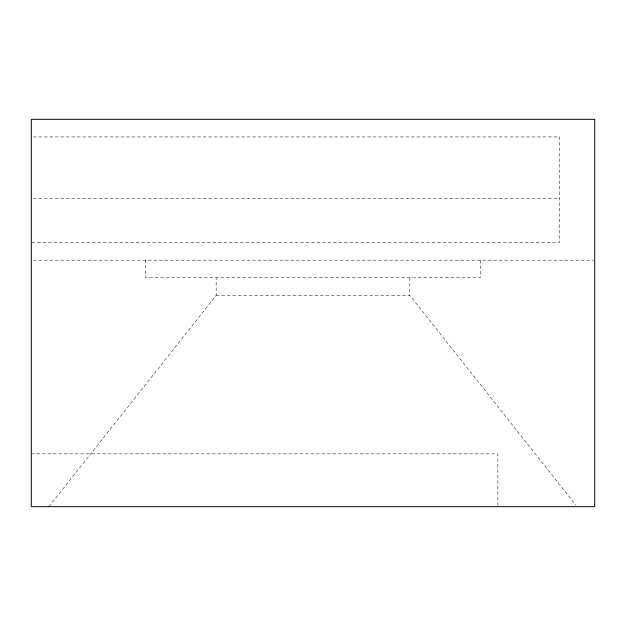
<?xml version="1.0" encoding="UTF-8"?>
<svg xmlns="http://www.w3.org/2000/svg" width="626" height="626" viewBox="0 0 626 626"><rect width="100%" height="100%" fill="white"/><g stroke="black" fill="none" stroke-linecap="round" stroke-linejoin="round"><path stroke-width="0.47" stroke-dasharray="3.13 2.35" d="M48.906 506.669L216.166 295.394L216.166 277.787M33.256 136.938L559.487 136.938L559.487 242.575L31.3 242.575M33.256 198.559L559.487 198.559M33.256 260.181L593.722 260.181M216.166 295.394L409.834 295.394L575.881 505.135M31.3 453.85L497.866 453.85L497.866 505.691M480.259 260.181L480.259 277.787L145.741 277.787L145.741 260.181M409.834 277.787L409.834 295.394"/><path stroke-width="0.94" d="M594.7 119.331L31.3 119.331L31.3 506.669L594.7 506.669L594.7 119.331"/></g></svg>
